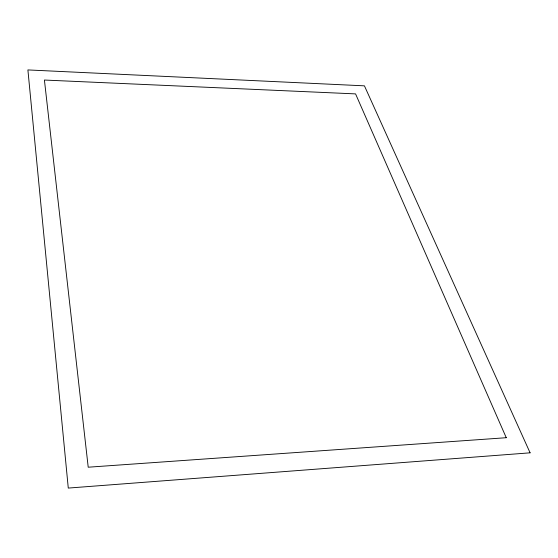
<?xml version="1.0" encoding="UTF-8"?>
<svg xmlns="http://www.w3.org/2000/svg" width="558" height="558" viewBox="0 0 558 558"><rect width="100%" height="100%" fill="white"/><g stroke="black" fill="none" stroke-linecap="round" stroke-linejoin="round"><path stroke-width="0.84" d="M530.1 452.824L68.278 488.076L27.9 69.924L364.437 85.841L530.1 452.824M506.259 437.709L88.213 467.206L44.417 80.038L355.565 93.897L506.259 437.709"/></g></svg>
